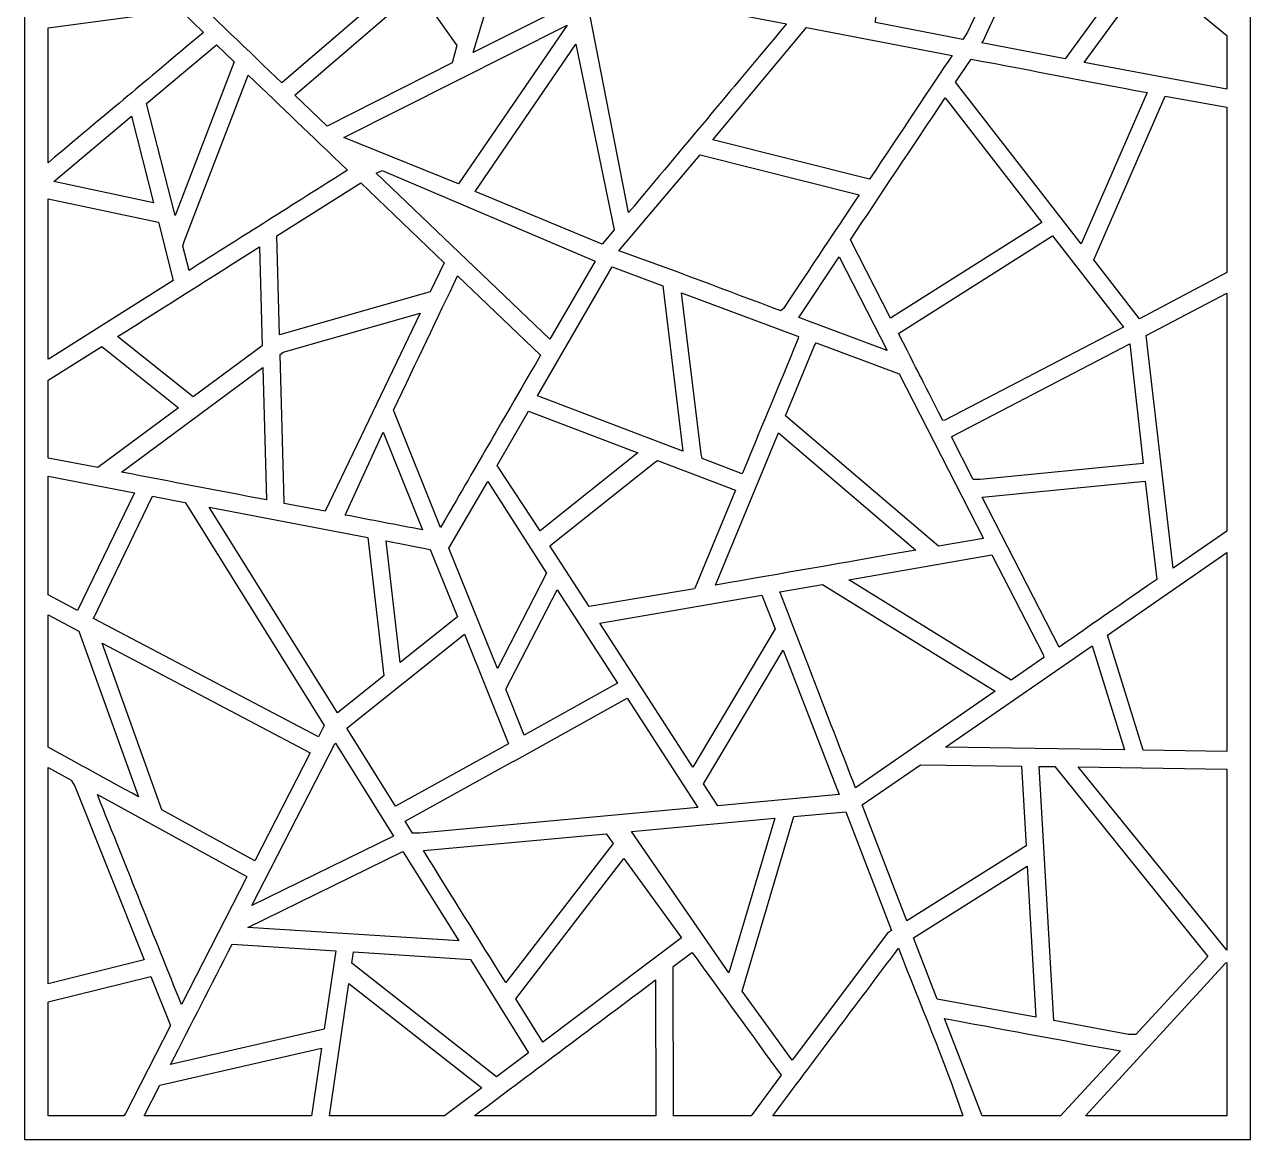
# Model space of a CAD drawing. Header units: centimetres. Extents: x -22.22 to -17.67, y -0.3 to 9.
# Drawn here: x -22.218 to -17.67, y -0.302 to 3.834 of the extents above; entities that cross this region are included whole.
import ezdxf

# ---------------------------------------------------------------- set-up
doc = ezdxf.new("R2010")
doc.units = ezdxf.units.CM
doc.header["$MEASUREMENT"] = 0
doc.layers.add('layer 1', color=7, linetype='Continuous')

msp = doc.modelspace()

# ---------------------------------------------------------------- linework, layer by layer
at = {"layer": 'layer 1', "color": 250}
for points, knots in [([(-17.6704, -0.30228), (-17.6704, -0.30228), (-22.21758, -0.30228), (-22.21758, -0.30228), (-22.21758, -0.30228), (-22.21758, 2.75909), (-22.21758, 5.80632), (-22.21758, 9.00077), (-22.21758, 9.00077), (-20.66617, 9.00077), (-19.24696, 9.00077), (-17.6704, 9.00077), (-17.6704, 9.00077), (-17.6704, 5.9357), (-17.6704, 2.83904), (-17.6704, -0.30228)], [0, 0, 0, 0, 0.2, 0.2, 0.2, 0.2, 0.4, 0.4, 0.4, 0.4, 0.6, 0.6, 0.6, 0.6, 1, 1, 1, 1]), ([(-19.06183, 3.8408), (-19.06183, 3.8408), (-18.73742, 3.77887), (-18.73742, 3.77887), (-18.73742, 3.77887), (-18.73742, 3.77887), (-18.71988, 3.80517), (-18.71988, 3.80517), (-18.71988, 3.80517), (-18.71988, 3.80517), (-18.51997, 4.23225), (-18.51997, 4.23225), (-18.51997, 4.23225), (-18.69349, 4.34356), (-18.82405, 4.42732), (-18.96595, 4.51835), (-18.96595, 4.51835), (-18.96595, 4.51835), (-19.06183, 3.84717), (-19.06183, 3.84717), (-19.06183, 3.84717), (-19.06183, 3.84717), (-19.06183, 3.8408), (-19.06183, 3.8408)], [0, 0, 0, 0, 0.1428571, 0.1428571, 0.1428571, 0.1428571, 0.2857143, 0.2857143, 0.2857143, 0.2857143, 0.4285714, 0.4285714, 0.4285714, 0.4285714, 0.5714286, 0.5714286, 0.5714286, 0.5714286, 0.7142857, 0.7142857, 0.7142857, 0.7142857, 1, 1, 1, 1]), ([(-20.00634, 4.00567), (-20.11817, 4.16923), (-20.23113, 4.33431), (-20.32838, 4.47744), (-20.32838, 4.47744), (-20.32838, 4.47744), (-20.55333, 3.73015), (-20.55333, 3.73015), (-20.55333, 3.73015), (-20.55333, 3.73015), (-20.00634, 4.00567), (-20.00634, 4.00567)], [0, 0, 0, 0, 0.25, 0.25, 0.25, 0.25, 0.5, 0.5, 0.5, 0.5, 1, 1, 1, 1]), ([(-18.66716, 3.76545), (-18.66716, 3.76545), (-18.35832, 3.70649), (-18.35832, 3.70649), (-18.35832, 3.70649), (-18.35832, 3.70649), (-18.09357, 4.07053), (-18.09357, 4.07053), (-18.09357, 4.07053), (-18.09357, 4.07053), (-18.40183, 4.3292), (-18.40183, 4.3292), (-18.40183, 4.3292), (-18.47016, 4.18321), (-18.52306, 4.07021), (-18.6623, 3.77274), (-18.6623, 3.77274), (-18.6623, 3.77274), (-18.66716, 3.76545), (-18.66716, 3.76545)], [0, 0, 0, 0, 0.1666667, 0.1666667, 0.1666667, 0.1666667, 0.3333333, 0.3333333, 0.3333333, 0.3333333, 0.5, 0.5, 0.5, 0.5, 0.6666667, 0.6666667, 0.6666667, 0.6666667, 1, 1, 1, 1]), ([(-21.63694, 3.97588), (-21.52327, 3.867), (-21.3851, 3.73465), (-21.26321, 3.61788), (-21.26321, 3.61788), (-21.26321, 3.61788), (-20.81079, 4.00716), (-20.81079, 4.00716), (-20.81079, 4.00716), (-20.81079, 4.00716), (-20.80014, 4.01781), (-20.80014, 4.01781), (-20.80014, 4.01781), (-20.80014, 4.01781), (-20.8696, 4.11549), (-20.8696, 4.11549), (-20.8696, 4.11549), (-21.13997, 4.0663), (-21.42622, 4.01422), (-21.63694, 3.97588)], [0, 0, 0, 0, 0.1666667, 0.1666667, 0.1666667, 0.1666667, 0.3333333, 0.3333333, 0.3333333, 0.3333333, 0.5, 0.5, 0.5, 0.5, 0.6666667, 0.6666667, 0.6666667, 0.6666667, 1, 1, 1, 1]), ([(-17.75827, 3.79354), (-17.75827, 3.79354), (-18.04296, 4.02807), (-18.04296, 4.02807), (-18.04296, 4.02807), (-18.04296, 4.02807), (-18.28677, 3.69283), (-18.28677, 3.69283), (-18.28677, 3.69283), (-18.28677, 3.69283), (-17.75827, 3.59375), (-17.75827, 3.59375), (-17.75827, 3.59375), (-17.75827, 3.59375), (-17.75827, 3.79354), (-17.75827, 3.79354)], [0, 0, 0, 0, 0.2, 0.2, 0.2, 0.2, 0.4, 0.4, 0.4, 0.4, 0.6, 0.6, 0.6, 0.6, 1, 1, 1, 1]), ([(-21.21523, 3.57193), (-21.21523, 3.57193), (-21.09564, 3.45738), (-21.09564, 3.45738), (-21.09564, 3.45738), (-21.09564, 3.45738), (-20.63104, 3.69134), (-20.63104, 3.69134), (-20.63104, 3.69134), (-20.63104, 3.69134), (-20.61437, 3.75657), (-20.61437, 3.75657), (-20.61437, 3.75657), (-20.61437, 3.75657), (-20.76045, 3.962), (-20.76045, 3.962), (-20.76045, 3.962), (-20.76045, 3.962), (-20.7684, 3.9567), (-20.7684, 3.9567), (-20.7684, 3.9567), (-20.7684, 3.9567), (-21.21523, 3.57193), (-21.21523, 3.57193)], [0, 0, 0, 0, 0.1428571, 0.1428571, 0.1428571, 0.1428571, 0.2857143, 0.2857143, 0.2857143, 0.2857143, 0.4285714, 0.4285714, 0.4285714, 0.4285714, 0.5714286, 0.5714286, 0.5714286, 0.5714286, 0.7142857, 0.7142857, 0.7142857, 0.7142857, 1, 1, 1, 1]), ([(-20.11954, 3.86498), (-20.11954, 3.86498), (-19.97691, 3.1365), (-19.97691, 3.1365), (-19.97691, 3.1365), (-19.76131, 3.39402), (-19.61907, 3.56392), (-19.39085, 3.83652), (-19.39085, 3.83652), (-19.39085, 3.83652), (-19.97022, 3.94713), (-19.97022, 3.94713), (-19.97022, 3.94713), (-19.97022, 3.94713), (-19.97284, 3.94763), (-19.97284, 3.94763), (-19.97284, 3.94763), (-19.97284, 3.94763), (-20.11954, 3.86498), (-20.11954, 3.86498)], [0, 0, 0, 0, 0.1666667, 0.1666667, 0.1666667, 0.1666667, 0.3333333, 0.3333333, 0.3333333, 0.3333333, 0.5, 0.5, 0.5, 0.5, 0.6666667, 0.6666667, 0.6666667, 0.6666667, 1, 1, 1, 1]), ([(-22.12972, 3.32128), (-21.86967, 3.53938), (-21.79645, 3.60079), (-21.55342, 3.80462), (-21.55342, 3.80462), (-21.55342, 3.80462), (-21.63951, 3.88708), (-21.63951, 3.88708), (-21.63951, 3.88708), (-21.63951, 3.88708), (-22.12972, 3.8213), (-22.12972, 3.8213), (-22.12972, 3.8213), (-22.12972, 3.8213), (-22.12972, 3.32128), (-22.12972, 3.32128)], [0, 0, 0, 0, 0.2, 0.2, 0.2, 0.2, 0.4, 0.4, 0.4, 0.4, 0.6, 0.6, 0.6, 0.6, 1, 1, 1, 1]), ([(-20.20434, 3.83135), (-20.20434, 3.83135), (-21.03296, 3.41512), (-21.03296, 3.41512), (-21.03296, 3.41512), (-21.03296, 3.41512), (-20.60839, 3.24315), (-20.60839, 3.24315), (-20.60839, 3.24315), (-20.60839, 3.24315), (-20.20434, 3.83135), (-20.20434, 3.83135)], [0, 0, 0, 0, 0.25, 0.25, 0.25, 0.25, 0.5, 0.5, 0.5, 0.5, 1, 1, 1, 1]), ([(-18.7771, 3.71935), (-18.7771, 3.71935), (-19.31674, 3.82238), (-19.31674, 3.82238), (-19.31674, 3.82238), (-19.31674, 3.82238), (-19.66494, 3.40647), (-19.66494, 3.40647), (-19.66494, 3.40647), (-19.66494, 3.40647), (-19.08335, 3.25997), (-19.08335, 3.25997), (-19.08335, 3.25997), (-18.9659, 3.43614), (-18.85368, 3.60447), (-18.7771, 3.71935)], [0, 0, 0, 0, 0.2, 0.2, 0.2, 0.2, 0.4, 0.4, 0.4, 0.4, 0.6, 0.6, 0.6, 0.6, 1, 1, 1, 1]), ([(-21.43977, 3.69576), (-21.43977, 3.69576), (-21.50555, 3.75876), (-21.50555, 3.75876), (-21.50555, 3.75876), (-21.50555, 3.75876), (-21.76479, 3.54134), (-21.76479, 3.54134), (-21.76479, 3.54134), (-21.76479, 3.54134), (-21.65889, 3.12531), (-21.65889, 3.12531), (-21.65889, 3.12531), (-21.65889, 3.12531), (-21.43977, 3.69576), (-21.43977, 3.69576)], [0, 0, 0, 0, 0.2, 0.2, 0.2, 0.2, 0.4, 0.4, 0.4, 0.4, 0.6, 0.6, 0.6, 0.6, 1, 1, 1, 1]), ([(-20.54556, 3.21384), (-20.54556, 3.21384), (-20.07504, 3.0193), (-20.07504, 3.0193), (-20.07504, 3.0193), (-20.07504, 3.0193), (-20.03094, 3.07196), (-20.03094, 3.07196), (-20.03094, 3.07196), (-20.03094, 3.07196), (-20.17238, 3.76146), (-20.17238, 3.76146), (-20.17238, 3.76146), (-20.17238, 3.76146), (-20.54556, 3.21384), (-20.54556, 3.21384)], [0, 0, 0, 0, 0.2, 0.2, 0.2, 0.2, 0.4, 0.4, 0.4, 0.4, 0.6, 0.6, 0.6, 0.6, 1, 1, 1, 1]), ([(-18.7645, 3.61944), (-18.7645, 3.61944), (-18.29789, 3.01978), (-18.29789, 3.01978), (-18.29789, 3.01978), (-18.29789, 3.01978), (-18.0532, 3.58115), (-18.0532, 3.58115), (-18.0532, 3.58115), (-18.28723, 3.62583), (-18.46096, 3.659), (-18.70683, 3.70594), (-18.70683, 3.70594), (-18.70683, 3.70594), (-18.7645, 3.61944), (-18.7645, 3.61944)], [0, 0, 0, 0, 0.2, 0.2, 0.2, 0.2, 0.4, 0.4, 0.4, 0.4, 0.6, 0.6, 0.6, 0.6, 1, 1, 1, 1]), ([(-21.01976, 3.29343), (-21.16237, 3.43004), (-21.25819, 3.52182), (-21.38818, 3.64633), (-21.38818, 3.64633), (-21.38818, 3.64633), (-21.62576, 3.02862), (-21.62576, 3.02862), (-21.62576, 3.02862), (-21.62576, 3.02862), (-21.63009, 3.0113), (-21.63009, 3.0113), (-21.63009, 3.0113), (-21.63009, 3.0113), (-21.60735, 2.92181), (-21.60735, 2.92181), (-21.60735, 2.92181), (-21.40422, 3.05028), (-21.22826, 3.16157), (-21.01976, 3.29343)], [0, 0, 0, 0, 0.1666667, 0.1666667, 0.1666667, 0.1666667, 0.3333333, 0.3333333, 0.3333333, 0.3333333, 0.5, 0.5, 0.5, 0.5, 0.6666667, 0.6666667, 0.6666667, 0.6666667, 1, 1, 1, 1]), ([(-19.15434, 3.03468), (-19.15434, 3.03468), (-19.00532, 2.74425), (-19.00532, 2.74425), (-19.00532, 2.74425), (-19.00532, 2.74425), (-18.44468, 3.09999), (-18.44468, 3.09999), (-18.44468, 3.09999), (-18.44468, 3.09999), (-18.80303, 3.56165), (-18.80303, 3.56165), (-18.80303, 3.56165), (-18.93147, 3.36898), (-19.03934, 3.20718), (-19.15434, 3.03468)], [0, 0, 0, 0, 0.2, 0.2, 0.2, 0.2, 0.4, 0.4, 0.4, 0.4, 0.6, 0.6, 0.6, 0.6, 1, 1, 1, 1]), ([(-17.75827, 3.52675), (-17.75827, 3.52675), (-17.98683, 3.56848), (-17.98683, 3.56848), (-17.98683, 3.56848), (-17.98683, 3.56848), (-18.25181, 2.96056), (-18.25181, 2.96056), (-18.25181, 2.96056), (-18.25181, 2.96056), (-18.08216, 2.74253), (-18.08216, 2.74253), (-18.08216, 2.74253), (-18.08216, 2.74253), (-17.75827, 2.91376), (-17.75827, 2.91376), (-17.75827, 2.91376), (-17.75827, 2.91376), (-17.75827, 3.52675), (-17.75827, 3.52675)], [0, 0, 0, 0, 0.1666667, 0.1666667, 0.1666667, 0.1666667, 0.3333333, 0.3333333, 0.3333333, 0.3333333, 0.5, 0.5, 0.5, 0.5, 0.6666667, 0.6666667, 0.6666667, 0.6666667, 1, 1, 1, 1]), ([(-21.82083, 3.49433), (-21.82083, 3.49433), (-22.10871, 3.25151), (-22.10871, 3.25151), (-22.10871, 3.25151), (-22.10871, 3.25151), (-21.73903, 3.1724), (-21.73903, 3.1724), (-21.73903, 3.1724), (-21.73903, 3.1724), (-21.82083, 3.49433), (-21.82083, 3.49433)], [0, 0, 0, 0, 0.25, 0.25, 0.25, 0.25, 0.5, 0.5, 0.5, 0.5, 1, 1, 1, 1]), ([(-19.12214, 3.20178), (-19.12214, 3.20178), (-19.71193, 3.35035), (-19.71193, 3.35035), (-19.71193, 3.35035), (-19.71193, 3.35035), (-20.01264, 2.99488), (-20.01264, 2.99488), (-20.01264, 2.99488), (-19.81156, 2.9229), (-19.61197, 2.84634), (-19.41189, 2.77161), (-19.41189, 2.77161), (-19.41189, 2.77161), (-19.40297, 2.78053), (-19.40297, 2.78053), (-19.40297, 2.78053), (-19.25558, 3.00162), (-19.20658, 3.07512), (-19.12214, 3.20178)], [0, 0, 0, 0, 0.1666667, 0.1666667, 0.1666667, 0.1666667, 0.3333333, 0.3333333, 0.3333333, 0.3333333, 0.5, 0.5, 0.5, 0.5, 0.6666667, 0.6666667, 0.6666667, 0.6666667, 1, 1, 1, 1]), ([(-20.8914, 3.29278), (-20.8914, 3.29278), (-20.9127, 3.28213), (-20.9127, 3.28213), (-20.9127, 3.28213), (-20.9127, 3.28213), (-20.26971, 2.66622), (-20.26971, 2.66622), (-20.26971, 2.66622), (-20.26971, 2.66622), (-20.10057, 2.95607), (-20.10057, 2.95607), (-20.10057, 2.95607), (-20.10057, 2.95607), (-20.8914, 3.29278), (-20.8914, 3.29278)], [0, 0, 0, 0, 0.2, 0.2, 0.2, 0.2, 0.4, 0.4, 0.4, 0.4, 0.6, 0.6, 0.6, 0.6, 1, 1, 1, 1]), ([(-20.66116, 2.94993), (-20.66116, 2.94993), (-20.97073, 3.24647), (-20.97073, 3.24647), (-20.97073, 3.24647), (-20.97073, 3.24647), (-21.28178, 3.04974), (-21.28178, 3.04974), (-21.28178, 3.04974), (-21.28178, 3.04974), (-21.27164, 2.68299), (-21.27164, 2.68299), (-21.27164, 2.68299), (-21.27164, 2.68299), (-20.71268, 2.84198), (-20.71268, 2.84198), (-20.71268, 2.84198), (-20.71268, 2.84198), (-20.66116, 2.94993), (-20.66116, 2.94993)], [0, 0, 0, 0, 0.1666667, 0.1666667, 0.1666667, 0.1666667, 0.3333333, 0.3333333, 0.3333333, 0.3333333, 0.5, 0.5, 0.5, 0.5, 0.6666667, 0.6666667, 0.6666667, 0.6666667, 1, 1, 1, 1]), ([(-22.12972, 2.59194), (-22.12972, 2.59194), (-22.12592, 2.59384), (-22.12592, 2.59384), (-22.12592, 2.59384), (-22.12592, 2.59384), (-21.66593, 2.88476), (-21.66593, 2.88476), (-21.66593, 2.88476), (-21.66593, 2.88476), (-21.72093, 3.1012), (-21.72093, 3.1012), (-21.72093, 3.1012), (-21.72093, 3.1012), (-22.12972, 3.18752), (-22.12972, 3.18752), (-22.12972, 3.18752), (-22.12972, 3.18752), (-22.12972, 2.59194), (-22.12972, 2.59194)], [0, 0, 0, 0, 0.1666667, 0.1666667, 0.1666667, 0.1666667, 0.3333333, 0.3333333, 0.3333333, 0.3333333, 0.5, 0.5, 0.5, 0.5, 0.6666667, 0.6666667, 0.6666667, 0.6666667, 1, 1, 1, 1]), ([(-18.97608, 2.68755), (-18.87642, 2.49322), (-18.9039, 2.54632), (-18.81087, 2.36491), (-18.81087, 2.36491), (-18.81087, 2.36491), (-18.80378, 2.36669), (-18.80378, 2.36669), (-18.80378, 2.36669), (-18.80378, 2.36669), (-18.14158, 2.71158), (-18.14158, 2.71158), (-18.14158, 2.71158), (-18.14158, 2.71158), (-18.40453, 3.04974), (-18.40453, 3.04974), (-18.40453, 3.04974), (-18.40453, 3.04974), (-18.97608, 2.68755), (-18.97608, 2.68755)], [0, 0, 0, 0, 0.1666667, 0.1666667, 0.1666667, 0.1666667, 0.3333333, 0.3333333, 0.3333333, 0.3333333, 0.5, 0.5, 0.5, 0.5, 0.6666667, 0.6666667, 0.6666667, 0.6666667, 1, 1, 1, 1]), ([(-21.34658, 3.00876), (-21.52489, 2.89598), (-21.69169, 2.79049), (-21.87243, 2.67618), (-21.87243, 2.67618), (-21.87243, 2.67618), (-21.59236, 2.45213), (-21.59236, 2.45213), (-21.59236, 2.45213), (-21.59236, 2.45213), (-21.33643, 2.64214), (-21.33643, 2.64214), (-21.33643, 2.64214), (-21.33643, 2.64214), (-21.34658, 3.00876), (-21.34658, 3.00876)], [0, 0, 0, 0, 0.2, 0.2, 0.2, 0.2, 0.4, 0.4, 0.4, 0.4, 0.6, 0.6, 0.6, 0.6, 1, 1, 1, 1]), ([(-19.01806, 2.62452), (-19.01806, 2.62452), (-19.1962, 2.97189), (-19.1962, 2.97189), (-19.1962, 2.97189), (-19.1962, 2.97189), (-19.3461, 2.74704), (-19.3461, 2.74704), (-19.3461, 2.74704), (-19.3461, 2.74704), (-19.01806, 2.62452), (-19.01806, 2.62452)], [0, 0, 0, 0, 0.25, 0.25, 0.25, 0.25, 0.5, 0.5, 0.5, 0.5, 1, 1, 1, 1]), ([(-19.85028, 2.865), (-19.85028, 2.865), (-20.03738, 2.93474), (-20.03738, 2.93474), (-20.03738, 2.93474), (-20.03738, 2.93474), (-20.31486, 2.45701), (-20.31486, 2.45701), (-20.31486, 2.45701), (-20.31486, 2.45701), (-19.77594, 2.25171), (-19.77594, 2.25171), (-19.77594, 2.25171), (-19.77594, 2.25171), (-19.85028, 2.865), (-19.85028, 2.865)], [0, 0, 0, 0, 0.2, 0.2, 0.2, 0.2, 0.4, 0.4, 0.4, 0.4, 0.6, 0.6, 0.6, 0.6, 1, 1, 1, 1]), ([(-20.84927, 2.40279), (-20.84927, 2.40279), (-20.67444, 1.96839), (-20.67444, 1.96839), (-20.67444, 1.96839), (-20.49976, 2.26957), (-20.51514, 2.24305), (-20.30373, 2.60755), (-20.30373, 2.60755), (-20.30373, 2.60755), (-20.61105, 2.90193), (-20.61105, 2.90193), (-20.61105, 2.90193), (-20.68666, 2.74351), (-20.76196, 2.58574), (-20.84927, 2.40279)], [0, 0, 0, 0, 0.2, 0.2, 0.2, 0.2, 0.4, 0.4, 0.4, 0.4, 0.6, 0.6, 0.6, 0.6, 1, 1, 1, 1]), ([(-19.34625, 2.67675), (-19.34625, 2.67675), (-19.78075, 2.83903), (-19.78075, 2.83903), (-19.78075, 2.83903), (-19.78075, 2.83903), (-19.70823, 2.24074), (-19.70823, 2.24074), (-19.70823, 2.24074), (-19.70823, 2.24074), (-19.70413, 2.22435), (-19.70413, 2.22435), (-19.70413, 2.22435), (-19.70413, 2.22435), (-19.55526, 2.16764), (-19.55526, 2.16764), (-19.55526, 2.16764), (-19.4622, 2.39295), (-19.43551, 2.45757), (-19.34819, 2.66896), (-19.34819, 2.66896), (-19.34819, 2.66896), (-19.34625, 2.67675), (-19.34625, 2.67675)], [0, 0, 0, 0, 0.1428571, 0.1428571, 0.1428571, 0.1428571, 0.2857143, 0.2857143, 0.2857143, 0.2857143, 0.4285714, 0.4285714, 0.4285714, 0.4285714, 0.5714286, 0.5714286, 0.5714286, 0.5714286, 0.7142857, 0.7142857, 0.7142857, 0.7142857, 1, 1, 1, 1]), ([(-17.75827, 2.83709), (-17.75827, 2.83709), (-18.05728, 2.68057), (-18.05728, 2.68057), (-18.05728, 2.68057), (-18.05728, 2.68057), (-17.95691, 1.81738), (-17.95691, 1.81738), (-17.95691, 1.81738), (-17.95691, 1.81738), (-17.75827, 1.95406), (-17.75827, 1.95406), (-17.75827, 1.95406), (-17.75827, 1.95406), (-17.75827, 2.83709), (-17.75827, 2.83709)], [0, 0, 0, 0, 0.2, 0.2, 0.2, 0.2, 0.4, 0.4, 0.4, 0.4, 0.6, 0.6, 0.6, 0.6, 1, 1, 1, 1]), ([(-21.25452, 2.05732), (-21.25452, 2.05732), (-21.10227, 2.02853), (-21.10227, 2.02853), (-21.10227, 2.02853), (-21.10227, 2.02853), (-20.75052, 2.7627), (-20.75052, 2.7627), (-20.75052, 2.7627), (-20.75052, 2.7627), (-21.25788, 2.61839), (-21.25788, 2.61839), (-21.25788, 2.61839), (-21.25788, 2.61839), (-21.26961, 2.60968), (-21.26961, 2.60968), (-21.26961, 2.60968), (-21.26961, 2.60968), (-21.25448, 2.06277), (-21.25448, 2.06277), (-21.25448, 2.06277), (-21.25448, 2.06277), (-21.25452, 2.05732), (-21.25452, 2.05732)], [0, 0, 0, 0, 0.1428571, 0.1428571, 0.1428571, 0.1428571, 0.2857143, 0.2857143, 0.2857143, 0.2857143, 0.4285714, 0.4285714, 0.4285714, 0.4285714, 0.5714286, 0.5714286, 0.5714286, 0.5714286, 0.7142857, 0.7142857, 0.7142857, 0.7142857, 1, 1, 1, 1]), ([(-22.12972, 2.22544), (-22.12972, 2.22544), (-21.9453, 2.19007), (-21.9453, 2.19007), (-21.9453, 2.19007), (-21.9453, 2.19007), (-21.64707, 2.4115), (-21.64707, 2.4115), (-21.64707, 2.4115), (-21.64707, 2.4115), (-21.93134, 2.63892), (-21.93134, 2.63892), (-21.93134, 2.63892), (-21.93134, 2.63892), (-22.12972, 2.51393), (-22.12972, 2.51393), (-22.12972, 2.51393), (-22.12972, 2.51393), (-22.12972, 2.22544), (-22.12972, 2.22544)], [0, 0, 0, 0, 0.1666667, 0.1666667, 0.1666667, 0.1666667, 0.3333333, 0.3333333, 0.3333333, 0.3333333, 0.5, 0.5, 0.5, 0.5, 0.6666667, 0.6666667, 0.6666667, 0.6666667, 1, 1, 1, 1]), ([(-18.66065, 1.92757), (-18.66065, 1.92757), (-18.97344, 2.5375), (-18.97344, 2.5375), (-18.97344, 2.5375), (-18.97344, 2.5375), (-19.2813, 2.65249), (-19.2813, 2.65249), (-19.2813, 2.65249), (-19.2813, 2.65249), (-19.2876, 2.64304), (-19.2876, 2.64304), (-19.2876, 2.64304), (-19.2876, 2.64304), (-19.39508, 2.38282), (-19.39508, 2.38282), (-19.39508, 2.38282), (-19.39508, 2.38282), (-18.82774, 1.89877), (-18.82774, 1.89877), (-18.82774, 1.89877), (-18.82774, 1.89877), (-18.66065, 1.92757), (-18.66065, 1.92757)], [0, 0, 0, 0, 0.1428571, 0.1428571, 0.1428571, 0.1428571, 0.2857143, 0.2857143, 0.2857143, 0.2857143, 0.4285714, 0.4285714, 0.4285714, 0.4285714, 0.5714286, 0.5714286, 0.5714286, 0.5714286, 0.7142857, 0.7142857, 0.7142857, 0.7142857, 1, 1, 1, 1]), ([(-18.77975, 2.30424), (-18.77975, 2.30424), (-18.6989, 2.14658), (-18.6989, 2.14658), (-18.6989, 2.14658), (-18.6989, 2.14658), (-18.6725, 2.14658), (-18.6725, 2.14658), (-18.6725, 2.14658), (-18.6725, 2.14658), (-18.06833, 2.20505), (-18.06833, 2.20505), (-18.06833, 2.20505), (-18.06833, 2.20505), (-18.1183, 2.64889), (-18.1183, 2.64889), (-18.1183, 2.64889), (-18.1183, 2.64889), (-18.77521, 2.30726), (-18.77521, 2.30726), (-18.77521, 2.30726), (-18.77521, 2.30726), (-18.77975, 2.30424), (-18.77975, 2.30424)], [0, 0, 0, 0, 0.1428571, 0.1428571, 0.1428571, 0.1428571, 0.2857143, 0.2857143, 0.2857143, 0.2857143, 0.4285714, 0.4285714, 0.4285714, 0.4285714, 0.5714286, 0.5714286, 0.5714286, 0.5714286, 0.7142857, 0.7142857, 0.7142857, 0.7142857, 1, 1, 1, 1]), ([(-21.85745, 2.17322), (-21.6696, 2.1372), (-21.50624, 2.10587), (-21.32061, 2.07027), (-21.32061, 2.07027), (-21.32061, 2.07027), (-21.33421, 2.56171), (-21.33421, 2.56171), (-21.33421, 2.56171), (-21.33421, 2.56171), (-21.85745, 2.17322), (-21.85745, 2.17322)], [0, 0, 0, 0, 0.25, 0.25, 0.25, 0.25, 0.5, 0.5, 0.5, 0.5, 1, 1, 1, 1]), ([(-19.94232, 2.24457), (-19.94232, 2.24457), (-20.34836, 2.39925), (-20.34836, 2.39925), (-20.34836, 2.39925), (-20.34836, 2.39925), (-20.46496, 2.19822), (-20.46496, 2.19822), (-20.46496, 2.19822), (-20.46496, 2.19822), (-20.30473, 1.9555), (-20.30473, 1.9555), (-20.30473, 1.9555), (-20.30473, 1.9555), (-19.94232, 2.24457), (-19.94232, 2.24457)], [0, 0, 0, 0, 0.2, 0.2, 0.2, 0.2, 0.4, 0.4, 0.4, 0.4, 0.6, 0.6, 0.6, 0.6, 1, 1, 1, 1]), ([(-20.74181, 1.95926), (-20.74181, 1.95926), (-20.88781, 2.32204), (-20.88781, 2.32204), (-20.88781, 2.32204), (-20.88781, 2.32204), (-21.02844, 2.01423), (-21.02844, 2.01423), (-21.02844, 2.01423), (-20.93038, 1.99543), (-20.83912, 1.97793), (-20.74181, 1.95926)], [0, 0, 0, 0, 0.25, 0.25, 0.25, 0.25, 0.5, 0.5, 0.5, 0.5, 1, 1, 1, 1]), ([(-18.91156, 1.88381), (-18.91156, 1.88381), (-19.42153, 2.31878), (-19.42153, 2.31878), (-19.42153, 2.31878), (-19.42153, 2.31878), (-19.65474, 1.75416), (-19.65474, 1.75416), (-19.65474, 1.75416), (-19.40106, 1.79842), (-19.1925, 1.8348), (-18.91156, 1.88381)], [0, 0, 0, 0, 0.25, 0.25, 0.25, 0.25, 0.5, 0.5, 0.5, 0.5, 1, 1, 1, 1]), ([(-20.12317, 1.67465), (-20.12317, 1.67465), (-19.733, 1.74051), (-19.733, 1.74051), (-19.733, 1.74051), (-19.733, 1.74051), (-19.72954, 1.7457), (-19.72954, 1.7457), (-19.72954, 1.7457), (-19.72954, 1.7457), (-19.58043, 2.10671), (-19.58043, 2.10671), (-19.58043, 2.10671), (-19.58043, 2.10671), (-19.86958, 2.21686), (-19.86958, 2.21686), (-19.86958, 2.21686), (-19.86958, 2.21686), (-19.8826, 2.20819), (-19.8826, 2.20819), (-19.8826, 2.20819), (-19.8826, 2.20819), (-20.26886, 1.89993), (-20.26886, 1.89993), (-20.26886, 1.89993), (-20.26886, 1.89993), (-20.12317, 1.67465), (-20.12317, 1.67465)], [0, 0, 0, 0, 0.125, 0.125, 0.125, 0.125, 0.25, 0.25, 0.25, 0.25, 0.375, 0.375, 0.375, 0.375, 0.5, 0.5, 0.5, 0.5, 0.625, 0.625, 0.625, 0.625, 0.75, 0.75, 0.75, 0.75, 1, 1, 1, 1]), ([(-22.12972, 1.71806), (-22.12972, 1.71806), (-22.02054, 1.66062), (-22.02054, 1.66062), (-22.02054, 1.66062), (-22.02054, 1.66062), (-21.80999, 2.09702), (-21.80999, 2.09702), (-21.80999, 2.09702), (-21.80999, 2.09702), (-22.12972, 2.15834), (-22.12972, 2.15834), (-22.12972, 2.15834), (-22.12972, 1.90911), (-22.12972, 1.79948), (-22.12972, 1.71806)], [0, 0, 0, 0, 0.2, 0.2, 0.2, 0.2, 0.4, 0.4, 0.4, 0.4, 0.6, 0.6, 0.6, 0.6, 1, 1, 1, 1]), ([(-20.64323, 1.89085), (-20.64323, 1.89085), (-20.46357, 1.44445), (-20.46357, 1.44445), (-20.46357, 1.44445), (-20.46357, 1.44445), (-20.28188, 1.79912), (-20.28188, 1.79912), (-20.28188, 1.79912), (-20.28188, 1.79912), (-20.49917, 2.13924), (-20.49917, 2.13924), (-20.49917, 2.13924), (-20.49917, 2.13924), (-20.64323, 1.89085), (-20.64323, 1.89085)], [0, 0, 0, 0, 0.2, 0.2, 0.2, 0.2, 0.4, 0.4, 0.4, 0.4, 0.6, 0.6, 0.6, 0.6, 1, 1, 1, 1]), ([(-18.37993, 1.52463), (-18.2464, 1.61703), (-18.19953, 1.64947), (-18.01831, 1.77489), (-18.01831, 1.77489), (-18.01831, 1.77489), (-18.06072, 2.13958), (-18.06072, 2.13958), (-18.06072, 2.13958), (-18.06072, 2.13958), (-18.66531, 2.08107), (-18.66531, 2.08107), (-18.66531, 2.08107), (-18.66531, 2.08107), (-18.37993, 1.52463), (-18.37993, 1.52463)], [0, 0, 0, 0, 0.2, 0.2, 0.2, 0.2, 0.4, 0.4, 0.4, 0.4, 0.6, 0.6, 0.6, 0.6, 1, 1, 1, 1]), ([(-21.62243, 2.06105), (-21.62243, 2.06105), (-21.74302, 2.08418), (-21.74302, 2.08418), (-21.74302, 2.08418), (-21.74302, 2.08418), (-21.96219, 1.62992), (-21.96219, 1.62992), (-21.96219, 1.62992), (-21.96219, 1.62992), (-21.12766, 1.19082), (-21.12766, 1.19082), (-21.12766, 1.19082), (-21.12766, 1.19082), (-21.10558, 1.23394), (-21.10558, 1.23394), (-21.10558, 1.23394), (-21.10558, 1.23394), (-21.62031, 2.05893), (-21.62031, 2.05893), (-21.62031, 2.05893), (-21.62031, 2.05893), (-21.62243, 2.06105), (-21.62243, 2.06105)], [0, 0, 0, 0, 0.1428571, 0.1428571, 0.1428571, 0.1428571, 0.2857143, 0.2857143, 0.2857143, 0.2857143, 0.4285714, 0.4285714, 0.4285714, 0.4285714, 0.5714286, 0.5714286, 0.5714286, 0.5714286, 0.7142857, 0.7142857, 0.7142857, 0.7142857, 1, 1, 1, 1]), ([(-20.9446, 1.93105), (-20.9446, 1.93105), (-21.53329, 2.04395), (-21.53329, 2.04395), (-21.53329, 2.04395), (-21.53329, 2.04395), (-21.05693, 1.28046), (-21.05693, 1.28046), (-21.05693, 1.28046), (-21.05693, 1.28046), (-20.88495, 1.41805), (-20.88495, 1.41805), (-20.88495, 1.41805), (-20.88495, 1.41805), (-20.9446, 1.93105), (-20.9446, 1.93105)], [0, 0, 0, 0, 0.2, 0.2, 0.2, 0.2, 0.4, 0.4, 0.4, 0.4, 0.6, 0.6, 0.6, 0.6, 1, 1, 1, 1]), ([(-20.6119, 1.63649), (-20.6119, 1.63649), (-20.71254, 1.88655), (-20.71254, 1.88655), (-20.71254, 1.88655), (-20.71254, 1.88655), (-20.87674, 1.91804), (-20.87674, 1.91804), (-20.87674, 1.91804), (-20.87674, 1.91804), (-20.82425, 1.46661), (-20.82425, 1.46661), (-20.82425, 1.46661), (-20.82425, 1.46661), (-20.6119, 1.63649), (-20.6119, 1.63649)], [0, 0, 0, 0, 0.2, 0.2, 0.2, 0.2, 0.4, 0.4, 0.4, 0.4, 0.6, 0.6, 0.6, 0.6, 1, 1, 1, 1]), ([(-18.55785, 1.40149), (-18.55785, 1.40149), (-18.43677, 1.48529), (-18.43677, 1.48529), (-18.43677, 1.48529), (-18.43677, 1.48529), (-18.43955, 1.49643), (-18.43955, 1.49643), (-18.43955, 1.49643), (-18.43955, 1.49643), (-18.62916, 1.86617), (-18.62916, 1.86617), (-18.62916, 1.86617), (-18.62916, 1.86617), (-19.1598, 1.7736), (-19.1598, 1.7736), (-19.1598, 1.7736), (-19.1598, 1.7736), (-18.55785, 1.40149), (-18.55785, 1.40149)], [0, 0, 0, 0, 0.1666667, 0.1666667, 0.1666667, 0.1666667, 0.3333333, 0.3333333, 0.3333333, 0.3333333, 0.5, 0.5, 0.5, 0.5, 0.6666667, 0.6666667, 0.6666667, 0.6666667, 1, 1, 1, 1]), ([(-17.75827, 1.87471), (-17.75827, 1.87471), (-18.2002, 1.56887), (-18.2002, 1.56887), (-18.2002, 1.56887), (-18.2002, 1.56887), (-18.06886, 1.14201), (-18.06886, 1.14201), (-18.06886, 1.14201), (-18.06886, 1.14201), (-17.75827, 1.13758), (-17.75827, 1.13758), (-17.75827, 1.13758), (-17.75827, 1.13758), (-17.75827, 1.87471), (-17.75827, 1.87471)], [0, 0, 0, 0, 0.2, 0.2, 0.2, 0.2, 0.4, 0.4, 0.4, 0.4, 0.6, 0.6, 0.6, 0.6, 1, 1, 1, 1]), ([(-20.01795, 1.39029), (-20.01795, 1.39029), (-20.24173, 1.73684), (-20.24173, 1.73684), (-20.24173, 1.73684), (-20.24173, 1.73684), (-20.43272, 1.36779), (-20.43272, 1.36779), (-20.43272, 1.36779), (-20.43272, 1.36779), (-20.36443, 1.19812), (-20.36443, 1.19812), (-20.36443, 1.19812), (-20.36443, 1.19812), (-20.01795, 1.39029), (-20.01795, 1.39029)], [0, 0, 0, 0, 0.2, 0.2, 0.2, 0.2, 0.4, 0.4, 0.4, 0.4, 0.6, 0.6, 0.6, 0.6, 1, 1, 1, 1]), ([(-19.41609, 1.7289), (-19.32425, 1.49111), (-19.23263, 1.25389), (-19.13529, 1.00187), (-19.13529, 1.00187), (-19.13529, 1.00187), (-18.61698, 1.36057), (-18.61698, 1.36057), (-18.61698, 1.36057), (-18.61698, 1.36057), (-19.25755, 1.75655), (-19.25755, 1.75655), (-19.25755, 1.75655), (-19.25755, 1.75655), (-19.41609, 1.7289), (-19.41609, 1.7289)], [0, 0, 0, 0, 0.2, 0.2, 0.2, 0.2, 0.4, 0.4, 0.4, 0.4, 0.6, 0.6, 0.6, 0.6, 1, 1, 1, 1]), ([(-19.43372, 1.59163), (-19.43372, 1.59163), (-19.48228, 1.71735), (-19.48228, 1.71735), (-19.48228, 1.71735), (-19.48228, 1.71735), (-20.08362, 1.61347), (-20.08362, 1.61347), (-20.08362, 1.61347), (-20.08362, 1.61347), (-19.739, 1.07902), (-19.739, 1.07902), (-19.739, 1.07902), (-19.739, 1.07902), (-19.43372, 1.59163), (-19.43372, 1.59163)], [0, 0, 0, 0, 0.2, 0.2, 0.2, 0.2, 0.4, 0.4, 0.4, 0.4, 0.6, 0.6, 0.6, 0.6, 1, 1, 1, 1]), ([(-22.12972, 1.15305), (-22.00864, 1.08646), (-21.92358, 1.03968), (-21.79518, 0.96906), (-21.79518, 0.96906), (-21.79518, 0.96906), (-22.01592, 1.58372), (-22.01592, 1.58372), (-22.01592, 1.58372), (-22.01592, 1.58372), (-22.12972, 1.6436), (-22.12972, 1.6436), (-22.12972, 1.6436), (-22.12972, 1.6436), (-22.12972, 1.15305), (-22.12972, 1.15305)], [0, 0, 0, 0, 0.2, 0.2, 0.2, 0.2, 0.4, 0.4, 0.4, 0.4, 0.6, 0.6, 0.6, 0.6, 1, 1, 1, 1]), ([(-20.84105, 0.93446), (-20.84105, 0.93446), (-20.42253, 1.16598), (-20.42253, 1.16598), (-20.42253, 1.16598), (-20.42253, 1.16598), (-20.5862, 1.57265), (-20.5862, 1.57265), (-20.5862, 1.57265), (-20.5862, 1.57265), (-21.02181, 1.22417), (-21.02181, 1.22417), (-21.02181, 1.22417), (-21.02181, 1.22417), (-20.84105, 0.93446), (-20.84105, 0.93446)], [0, 0, 0, 0, 0.2, 0.2, 0.2, 0.2, 0.4, 0.4, 0.4, 0.4, 0.6, 0.6, 0.6, 0.6, 1, 1, 1, 1]), ([(-21.70793, 0.92106), (-21.70793, 0.92106), (-21.36291, 0.73149), (-21.36291, 0.73149), (-21.36291, 0.73149), (-21.36291, 0.73149), (-21.1577, 1.13216), (-21.1577, 1.13216), (-21.1577, 1.13216), (-21.1577, 1.13216), (-21.92959, 1.5383), (-21.92959, 1.5383), (-21.92959, 1.5383), (-21.92959, 1.5383), (-21.70793, 0.92106), (-21.70793, 0.92106)], [0, 0, 0, 0, 0.2, 0.2, 0.2, 0.2, 0.4, 0.4, 0.4, 0.4, 0.6, 0.6, 0.6, 0.6, 1, 1, 1, 1]), ([(-19.19642, 0.97724), (-19.19642, 0.97724), (-19.4032, 1.51261), (-19.4032, 1.51261), (-19.4032, 1.51261), (-19.4032, 1.51261), (-19.68763, 1.03596), (-19.68763, 1.03596), (-19.68763, 1.03596), (-19.68763, 1.03596), (-19.69876, 1.01728), (-19.69876, 1.01728), (-19.69876, 1.01728), (-19.69876, 1.01728), (-19.64622, 0.93562), (-19.64622, 0.93562), (-19.64622, 0.93562), (-19.64622, 0.93562), (-19.19642, 0.97724), (-19.19642, 0.97724)], [0, 0, 0, 0, 0.1666667, 0.1666667, 0.1666667, 0.1666667, 0.3333333, 0.3333333, 0.3333333, 0.3333333, 0.5, 0.5, 0.5, 0.5, 0.6666667, 0.6666667, 0.6666667, 0.6666667, 1, 1, 1, 1]), ([(-18.13811, 1.143), (-18.13811, 1.143), (-18.25704, 1.52953), (-18.25704, 1.52953), (-18.25704, 1.52953), (-18.25704, 1.52953), (-18.80186, 1.15248), (-18.80186, 1.15248), (-18.80186, 1.15248), (-18.80186, 1.15248), (-18.13811, 1.143), (-18.13811, 1.143)], [0, 0, 0, 0, 0.25, 0.25, 0.25, 0.25, 0.5, 0.5, 0.5, 0.5, 1, 1, 1, 1]), ([(-19.7202, 0.92911), (-19.7202, 0.92911), (-19.98215, 1.33483), (-19.98215, 1.33483), (-19.98215, 1.33483), (-19.98215, 1.33483), (-20.40445, 1.1005), (-20.40445, 1.1005), (-20.40445, 1.1005), (-20.40445, 1.1005), (-20.40449, 1.10065), (-20.40449, 1.10065), (-20.40449, 1.10065), (-20.40449, 1.10065), (-20.80612, 0.87847), (-20.80612, 0.87847), (-20.80612, 0.87847), (-20.80612, 0.87847), (-20.77874, 0.83458), (-20.77874, 0.83458), (-20.77874, 0.83458), (-20.77874, 0.83458), (-20.75143, 0.83458), (-20.75143, 0.83458), (-20.75143, 0.83458), (-20.75143, 0.83458), (-19.7202, 0.92911), (-19.7202, 0.92911)], [0, 0, 0, 0, 0.125, 0.125, 0.125, 0.125, 0.25, 0.25, 0.25, 0.25, 0.375, 0.375, 0.375, 0.375, 0.5, 0.5, 0.5, 0.5, 0.625, 0.625, 0.625, 0.625, 0.75, 0.75, 0.75, 0.75, 1, 1, 1, 1]), ([(-21.06433, 1.16782), (-21.06433, 1.16782), (-21.06652, 1.16563), (-21.06652, 1.16563), (-21.06652, 1.16563), (-21.06652, 1.16563), (-21.37386, 0.56554), (-21.37386, 0.56554), (-21.37386, 0.56554), (-21.37386, 0.56554), (-20.84896, 0.82263), (-20.84896, 0.82263), (-20.84896, 0.82263), (-20.84896, 0.82263), (-21.06433, 1.16782), (-21.06433, 1.16782)], [0, 0, 0, 0, 0.2, 0.2, 0.2, 0.2, 0.4, 0.4, 0.4, 0.4, 0.6, 0.6, 0.6, 0.6, 1, 1, 1, 1]), ([(-22.12972, 0.27542), (-22.12972, 0.27542), (-21.7732, 0.36451), (-21.7732, 0.36451), (-21.7732, 0.36451), (-21.7732, 0.36451), (-22.03069, 1.00824), (-22.03069, 1.00824), (-22.03069, 1.00824), (-22.03069, 1.00824), (-22.04377, 1.02786), (-22.04377, 1.02786), (-22.04377, 1.02786), (-22.04377, 1.02786), (-22.04203, 1.02961), (-22.04203, 1.02961), (-22.04203, 1.02961), (-22.04203, 1.02961), (-22.12972, 1.07784), (-22.12972, 1.07784), (-22.12972, 1.07784), (-22.12972, 1.07784), (-22.12972, 0.27542), (-22.12972, 0.27542)], [0, 0, 0, 0, 0.1428571, 0.1428571, 0.1428571, 0.1428571, 0.2857143, 0.2857143, 0.2857143, 0.2857143, 0.4285714, 0.4285714, 0.4285714, 0.4285714, 0.5714286, 0.5714286, 0.5714286, 0.5714286, 0.7142857, 0.7142857, 0.7142857, 0.7142857, 1, 1, 1, 1]), ([(-18.50274, 0.78647), (-18.50274, 0.78647), (-18.51982, 1.08254), (-18.51982, 1.08254), (-18.51982, 1.08254), (-18.51982, 1.08254), (-18.89435, 1.08768), (-18.89435, 1.08768), (-18.89435, 1.08768), (-18.89435, 1.08768), (-19.11086, 0.93863), (-19.11086, 0.93863), (-19.11086, 0.93863), (-19.11086, 0.93863), (-18.94463, 0.50824), (-18.94463, 0.50824), (-18.94463, 0.50824), (-18.94463, 0.50824), (-18.50274, 0.78647), (-18.50274, 0.78647)], [0, 0, 0, 0, 0.1666667, 0.1666667, 0.1666667, 0.1666667, 0.3333333, 0.3333333, 0.3333333, 0.3333333, 0.5, 0.5, 0.5, 0.5, 0.6666667, 0.6666667, 0.6666667, 0.6666667, 1, 1, 1, 1]), ([(-18.09621, 0.08775), (-18.09621, 0.08775), (-17.829, 0.37633), (-17.829, 0.37633), (-17.829, 0.37633), (-17.829, 0.37633), (-18.39548, 1.08077), (-18.39548, 1.08077), (-18.39548, 1.08077), (-18.39548, 1.08077), (-18.45376, 1.0816), (-18.45376, 1.0816), (-18.45376, 1.0816), (-18.45376, 1.0816), (-18.39935, 0.13867), (-18.39935, 0.13867), (-18.39935, 0.13867), (-18.39935, 0.13867), (-18.12291, 0.08775), (-18.12291, 0.08775), (-18.12291, 0.08775), (-18.12291, 0.08775), (-18.09621, 0.08775), (-18.09621, 0.08775)], [0, 0, 0, 0, 0.1428571, 0.1428571, 0.1428571, 0.1428571, 0.2857143, 0.2857143, 0.2857143, 0.2857143, 0.4285714, 0.4285714, 0.4285714, 0.4285714, 0.5714286, 0.5714286, 0.5714286, 0.5714286, 0.7142857, 0.7142857, 0.7142857, 0.7142857, 1, 1, 1, 1]), ([(-17.75827, 1.07167), (-17.75827, 1.07167), (-18.30986, 1.07954), (-18.30986, 1.07954), (-18.30986, 1.07954), (-18.30986, 1.07954), (-17.75827, 0.39985), (-17.75827, 0.39985), (-17.75827, 0.39985), (-17.75827, 0.39985), (-17.75827, 1.07167), (-17.75827, 1.07167)], [0, 0, 0, 0, 0.25, 0.25, 0.25, 0.25, 0.5, 0.5, 0.5, 0.5, 1, 1, 1, 1]), ([(-21.39343, 0.67189), (-21.39343, 0.67189), (-21.39563, 0.67409), (-21.39563, 0.67409), (-21.39563, 0.67409), (-21.39563, 0.67409), (-21.94746, 0.9776), (-21.94746, 0.9776), (-21.94746, 0.9776), (-21.83134, 0.68731), (-21.73924, 0.45705), (-21.63584, 0.19857), (-21.63584, 0.19857), (-21.63584, 0.19857), (-21.39343, 0.67189), (-21.39343, 0.67189)], [0, 0, 0, 0, 0.2, 0.2, 0.2, 0.2, 0.4, 0.4, 0.4, 0.4, 0.6, 0.6, 0.6, 0.6, 1, 1, 1, 1]), ([(-19.00146, 0.47246), (-19.00146, 0.47246), (-19.17174, 0.91333), (-19.17174, 0.91333), (-19.17174, 0.91333), (-19.17174, 0.91333), (-19.36435, 0.89566), (-19.36435, 0.89566), (-19.36435, 0.89566), (-19.36435, 0.89566), (-19.55621, 0.24814), (-19.55621, 0.24814), (-19.55621, 0.24814), (-19.55621, 0.24814), (-19.37023, -0.0086), (-19.37023, -0.0086), (-19.37023, -0.0086), (-19.37023, -0.0086), (-19.01657, 0.46295), (-19.01657, 0.46295), (-19.01657, 0.46295), (-19.01657, 0.46295), (-19.00146, 0.47246), (-19.00146, 0.47246)], [0, 0, 0, 0, 0.1428571, 0.1428571, 0.1428571, 0.1428571, 0.2857143, 0.2857143, 0.2857143, 0.2857143, 0.4285714, 0.4285714, 0.4285714, 0.4285714, 0.5714286, 0.5714286, 0.5714286, 0.5714286, 0.7142857, 0.7142857, 0.7142857, 0.7142857, 1, 1, 1, 1]), ([(-19.60499, 0.31548), (-19.60499, 0.31548), (-19.43501, 0.88918), (-19.43501, 0.88918), (-19.43501, 0.88918), (-19.43501, 0.88918), (-19.96655, 0.84041), (-19.96655, 0.84041), (-19.96655, 0.84041), (-19.96655, 0.84041), (-19.60499, 0.31548), (-19.60499, 0.31548)], [0, 0, 0, 0, 0.25, 0.25, 0.25, 0.25, 0.5, 0.5, 0.5, 0.5, 1, 1, 1, 1]), ([(-20.03454, 0.79611), (-20.03454, 0.79611), (-20.06039, 0.8318), (-20.06039, 0.8318), (-20.06039, 0.8318), (-20.06039, 0.8318), (-20.7382, 0.76962), (-20.7382, 0.76962), (-20.7382, 0.76962), (-20.6318, 0.59908), (-20.53512, 0.44412), (-20.43256, 0.27975), (-20.43256, 0.27975), (-20.43256, 0.27975), (-20.03454, 0.79611), (-20.03454, 0.79611)], [0, 0, 0, 0, 0.2, 0.2, 0.2, 0.2, 0.4, 0.4, 0.4, 0.4, 0.6, 0.6, 0.6, 0.6, 1, 1, 1, 1]), ([(-21.3892, 0.48464), (-21.3892, 0.48464), (-20.60692, 0.43471), (-20.60692, 0.43471), (-20.60692, 0.43471), (-20.60692, 0.43471), (-20.81378, 0.76624), (-20.81378, 0.76624), (-20.81378, 0.76624), (-20.81378, 0.76624), (-21.3892, 0.48464), (-21.3892, 0.48464)], [0, 0, 0, 0, 0.25, 0.25, 0.25, 0.25, 0.5, 0.5, 0.5, 0.5, 1, 1, 1, 1]), ([(-19.78036, 0.44523), (-19.78036, 0.44523), (-19.99423, 0.74046), (-19.99423, 0.74046), (-19.99423, 0.74046), (-19.99423, 0.74046), (-20.39534, 0.22009), (-20.39534, 0.22009), (-20.39534, 0.22009), (-20.39534, 0.22009), (-20.29477, 0.05889), (-20.29477, 0.05889), (-20.29477, 0.05889), (-20.29477, 0.05889), (-19.78036, 0.44523), (-19.78036, 0.44523)], [0, 0, 0, 0, 0.2, 0.2, 0.2, 0.2, 0.4, 0.4, 0.4, 0.4, 0.6, 0.6, 0.6, 0.6, 1, 1, 1, 1]), ([(-18.83273, 0.21851), (-18.83273, 0.21851), (-18.46607, 0.15096), (-18.46607, 0.15096), (-18.46607, 0.15096), (-18.46607, 0.15096), (-18.4984, 0.71132), (-18.4984, 0.71132), (-18.4984, 0.71132), (-18.4984, 0.71132), (-18.92044, 0.4456), (-18.92044, 0.4456), (-18.92044, 0.4456), (-18.92044, 0.4456), (-18.83273, 0.21851), (-18.83273, 0.21851)], [0, 0, 0, 0, 0.2, 0.2, 0.2, 0.2, 0.4, 0.4, 0.4, 0.4, 0.6, 0.6, 0.6, 0.6, 1, 1, 1, 1]), ([(-21.06311, 0.39779), (-21.06311, 0.39779), (-21.44721, 0.42231), (-21.44721, 0.42231), (-21.44721, 0.42231), (-21.52696, 0.2666), (-21.59856, 0.1268), (-21.6757, -0.02382), (-21.6757, -0.02382), (-21.6757, -0.02382), (-21.1061, 0.10671), (-21.1061, 0.10671), (-21.1061, 0.10671), (-21.1061, 0.10671), (-21.06311, 0.39779), (-21.06311, 0.39779)], [0, 0, 0, 0, 0.2, 0.2, 0.2, 0.2, 0.4, 0.4, 0.4, 0.4, 0.6, 0.6, 0.6, 0.6, 1, 1, 1, 1]), ([(-20.46651, -0.06992), (-20.46651, -0.06992), (-20.34768, 0.01921), (-20.34768, 0.01921), (-20.34768, 0.01921), (-20.34768, 0.01921), (-20.56401, 0.36594), (-20.56401, 0.36594), (-20.56401, 0.36594), (-20.56401, 0.36594), (-20.99711, 0.39358), (-20.99711, 0.39358), (-20.99711, 0.39358), (-20.99711, 0.39358), (-21.00307, 0.35197), (-21.00307, 0.35197), (-21.00307, 0.35197), (-21.00307, 0.35197), (-20.46651, -0.06992), (-20.46651, -0.06992)], [0, 0, 0, 0, 0.1666667, 0.1666667, 0.1666667, 0.1666667, 0.3333333, 0.3333333, 0.3333333, 0.3333333, 0.5, 0.5, 0.5, 0.5, 0.6666667, 0.6666667, 0.6666667, 0.6666667, 1, 1, 1, 1]), ([(-19.52279, -0.21441), (-19.52279, -0.21441), (-19.41162, -0.06379), (-19.41162, -0.06379), (-19.41162, -0.06379), (-19.52272, 0.08957), (-19.6314, 0.2396), (-19.74117, 0.39113), (-19.74117, 0.39113), (-19.74117, 0.39113), (-19.74348, 0.38998), (-19.74348, 0.38998), (-19.74348, 0.38998), (-19.74348, 0.38998), (-19.81132, 0.33902), (-19.81132, 0.33902), (-19.81132, 0.33902), (-19.81132, 0.33902), (-19.81072, -0.21441), (-19.81072, -0.21441), (-19.81072, -0.21441), (-19.81072, -0.21441), (-19.52279, -0.21441), (-19.52279, -0.21441)], [0, 0, 0, 0, 0.1428571, 0.1428571, 0.1428571, 0.1428571, 0.2857143, 0.2857143, 0.2857143, 0.2857143, 0.4285714, 0.4285714, 0.4285714, 0.4285714, 0.5714286, 0.5714286, 0.5714286, 0.5714286, 0.7142857, 0.7142857, 0.7142857, 0.7142857, 1, 1, 1, 1]), ([(-18.73701, -0.21441), (-18.8069, -0.00697), (-18.89704, 0.20209), (-18.97617, 0.40697), (-18.97617, 0.40697), (-19.13707, 0.19245), (-19.28679, -0.00719), (-19.44221, -0.21441), (-19.44221, -0.21441), (-19.44221, -0.21441), (-18.73701, -0.21441), (-18.73701, -0.21441)], [0, 0, 0, 0, 0.25, 0.25, 0.25, 0.25, 0.5, 0.5, 0.5, 0.5, 1, 1, 1, 1]), ([(-17.75827, 0.35449), (-17.75827, 0.35449), (-17.76125, 0.3525), (-17.76125, 0.3525), (-17.76125, 0.3525), (-17.76125, 0.3525), (-18.28256, -0.21441), (-18.28256, -0.21441), (-18.28256, -0.21441), (-18.28256, -0.21441), (-17.75827, -0.21441), (-17.75827, -0.21441), (-17.75827, -0.21441), (-17.75827, -0.21441), (-17.75827, 0.35449), (-17.75827, 0.35449)], [0, 0, 0, 0, 0.2, 0.2, 0.2, 0.2, 0.4, 0.4, 0.4, 0.4, 0.6, 0.6, 0.6, 0.6, 1, 1, 1, 1]), ([(-21.84867, -0.21441), (-21.84867, -0.21441), (-21.84299, -0.2059), (-21.84299, -0.2059), (-21.84299, -0.2059), (-21.84299, -0.2059), (-21.6757, 0.12075), (-21.6757, 0.12075), (-21.6757, 0.12075), (-21.6757, 0.12075), (-21.7485, 0.30275), (-21.7485, 0.30275), (-21.7485, 0.30275), (-21.7485, 0.30275), (-22.12972, 0.20787), (-22.12972, 0.20787), (-22.12972, 0.20787), (-22.12972, 0.20787), (-22.12972, -0.21441), (-22.12972, -0.21441), (-22.12972, -0.21441), (-22.12972, -0.21441), (-21.84867, -0.21441), (-21.84867, -0.21441)], [0, 0, 0, 0, 0.1428571, 0.1428571, 0.1428571, 0.1428571, 0.2857143, 0.2857143, 0.2857143, 0.2857143, 0.4285714, 0.4285714, 0.4285714, 0.4285714, 0.5714286, 0.5714286, 0.5714286, 0.5714286, 0.7142857, 0.7142857, 0.7142857, 0.7142857, 1, 1, 1, 1]), ([(-21.08693, -0.21441), (-21.08693, -0.21441), (-20.65966, -0.21441), (-20.65966, -0.21441), (-20.65966, -0.21441), (-20.65966, -0.21441), (-20.52144, -0.11111), (-20.52144, -0.11111), (-20.52144, -0.11111), (-20.52144, -0.11111), (-21.01444, 0.27624), (-21.01444, 0.27624), (-21.01444, 0.27624), (-21.01444, 0.27624), (-21.08693, -0.21441), (-21.08693, -0.21441)], [0, 0, 0, 0, 0.2, 0.2, 0.2, 0.2, 0.4, 0.4, 0.4, 0.4, 0.6, 0.6, 0.6, 0.6, 1, 1, 1, 1]), ([(-19.87656, -0.21441), (-19.87656, -0.21441), (-19.87688, 0.28993), (-19.87688, 0.28993), (-19.87688, 0.28993), (-20.10368, 0.11983), (-20.31994, -0.04237), (-20.54662, -0.21237), (-20.54662, -0.21237), (-20.54662, -0.21237), (-20.54866, -0.21441), (-20.54866, -0.21441), (-20.54866, -0.21441), (-20.54866, -0.21441), (-19.87656, -0.21441), (-19.87656, -0.21441)], [0, 0, 0, 0, 0.2, 0.2, 0.2, 0.2, 0.4, 0.4, 0.4, 0.4, 0.6, 0.6, 0.6, 0.6, 1, 1, 1, 1]), ([(-18.3756, -0.21441), (-18.3756, -0.21441), (-18.1531, 0.0263), (-18.1531, 0.0263), (-18.1531, 0.0263), (-18.41718, 0.07495), (-18.50288, 0.09073), (-18.80487, 0.14636), (-18.80487, 0.14636), (-18.80487, 0.14636), (-18.66505, -0.21441), (-18.66505, -0.21441), (-18.66505, -0.21441), (-18.66505, -0.21441), (-18.3756, -0.21441), (-18.3756, -0.21441)], [0, 0, 0, 0, 0.2, 0.2, 0.2, 0.2, 0.4, 0.4, 0.4, 0.4, 0.6, 0.6, 0.6, 0.6, 1, 1, 1, 1]), ([(-21.15271, -0.21441), (-21.15271, -0.21441), (-21.11643, 0.03674), (-21.11643, 0.03674), (-21.11643, 0.03674), (-21.11643, 0.03674), (-21.71537, -0.10129), (-21.71537, -0.10129), (-21.71537, -0.10129), (-21.71537, -0.10129), (-21.77331, -0.21441), (-21.77331, -0.21441), (-21.77331, -0.21441), (-21.77331, -0.21441), (-21.15271, -0.21441), (-21.15271, -0.21441)], [0, 0, 0, 0, 0.2, 0.2, 0.2, 0.2, 0.4, 0.4, 0.4, 0.4, 0.6, 0.6, 0.6, 0.6, 1, 1, 1, 1])]:
    msp.add_open_spline(points, degree=3, knots=knots, dxfattribs=at)

doc.saveas('drawing.dxf')
